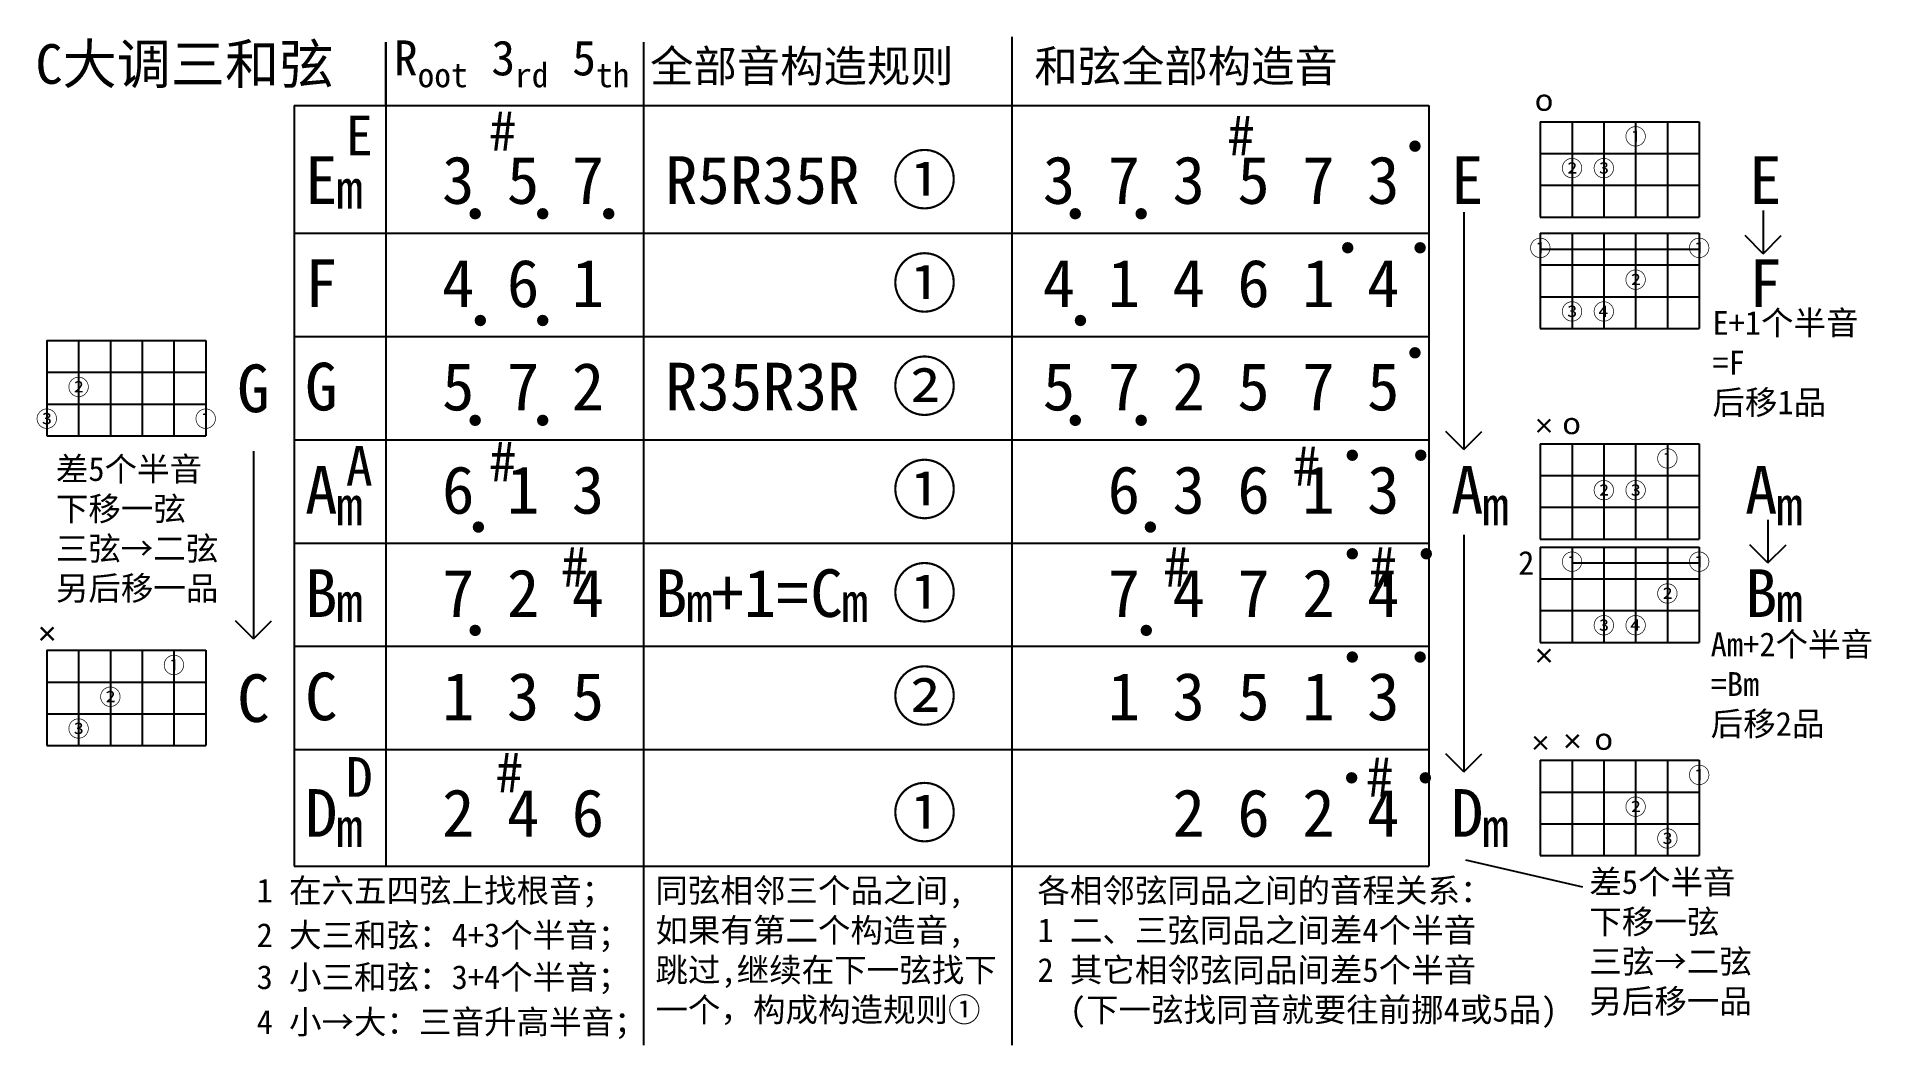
# Model space of a CAD drawing. Header units: millimetres. Extents: x -202409 to 28508, y 437067 to 564024.
import ezdxf

# ---------------------------------------------------------------- set-up
doc = ezdxf.new("R2010")
doc.units = ezdxf.units.MM
doc.header["$LTSCALE"] = 11
doc.layers.add('图层2', color=7, linetype='Continuous')
doc.styles.add('w', font='', dxfattribs={"height": 6000})
doc.styles.get('w').set_extended_font_data('SimSun')

msp = doc.modelspace()

# ---------------------------------------------------------------- linework, layer by layer
at = {"layer": '图层2', "color": 7}
for p, q in [((-79684, 564024), (-79684, 437067)), ((-158443, 563325), (-158443, 459615)), ((-158443, 555365), (-158443, 563325)), ((-126024, 563335), (-126024, 437067)), ((-170003, 555365), (-27194, 555365)), ((-170003, 555365), (-170003, 459615)), ((-79684, 555365), (-79684, 539288)), ((-27194, 555365), (-27194, 459615)), ((-13158, 553326), (6842, 553326)), ((-13158, 553326), (-13158, 541326)), ((-9158, 553326), (-9158, 541326)), ((-5158, 553326), (-5158, 541326)), ((-1158, 553326), (-1158, 541326)), ((-1158, 553326), (-1158, 549326)), ((2842, 553326), (2842, 541326)), ((6842, 553326), (6842, 541326)), ((-13158, 549326), (6842, 549326)), ((-13158, 545326), (6842, 545326)), ((-13158, 541326), (6842, 541326)), ((-170003, 539288), (-27194, 539288)), ((-13158, 539288), (6842, 539288)), ((-13158, 539288), (-13158, 527288)), ((-13158, 539288), (-13158, 535288)), ((-9158, 539288), (-9158, 527288)), ((-5158, 539288), (-5158, 527288)), ((-1158, 539288), (-1158, 527288)), ((2842, 539288), (2842, 527288)), ((6842, 539288), (6842, 527288)), ((-13158, 535288), (6842, 535288)), ((-13158, 531288), (6842, 531288)), ((-13158, 531288), (-13158, 527288)), ((-13158, 527288), (6842, 527288)), ((-201137, 525788), (-181137, 525788)), ((-201137, 525788), (-201137, 513788)), ((-197137, 525788), (-197137, 513788)), ((-193137, 525788), (-193137, 513788)), ((-189137, 525788), (-189137, 513788)), ((-185137, 525788), (-185137, 513788)), ((-181137, 525788), (-181137, 513788)), ((-170003, 526288), (-27194, 526288)), ((-79684, 526288), (-79684, 513288)), ((-201137, 521788), (-181137, 521788)), ((-201137, 517788), (-181137, 517788)), ((-201137, 517788), (-201137, 513788)), ((-181137, 517788), (-181137, 513788)), ((-201137, 513788), (-181137, 513788)), ((-170003, 513288), (-27194, 513288)), ((-79684, 513288), (-79684, 500288)), ((-13158, 512788), (6842, 512788)), ((-13158, 512788), (-13158, 500788)), ((-9158, 512788), (-9158, 500788)), ((-5158, 512788), (-5158, 500788)), ((-1158, 512788), (-1158, 500788)), ((2842, 512788), (2842, 500788)), ((6842, 512788), (6842, 500788)), ((-13158, 508788), (6842, 508788)), ((-5158, 508788), (-5158, 504788)), ((-13158, 504788), (6842, 504788)), ((-170003, 500288), (-27194, 500288)), ((-79684, 500288), (-79684, 487288)), ((-13158, 500788), (6842, 500788)), ((-13158, 499788), (6842, 499788)), ((-13158, 499788), (-13158, 487788)), ((-9158, 499788), (-9158, 487788)), ((-5158, 499788), (-5158, 487788)), ((-1158, 499788), (-1158, 487788)), ((2842, 499788), (2842, 487788)), ((6842, 499788), (6842, 487788)), ((-13158, 495788), (6842, 495788)), ((-13158, 491788), (6842, 491788)), ((-9158, 491788), (-9158, 487788)), ((-170003, 487288), (-27194, 487288)), ((-79684, 487288), (-79684, 474288)), ((-13158, 487788), (6842, 487788)), ((-201137, 486788), (-181137, 486788)), ((-201137, 486788), (-201137, 474788)), ((-197137, 486788), (-197137, 474788)), ((-193137, 486788), (-193137, 474788)), ((-189137, 486788), (-189137, 474788)), ((-185137, 486788), (-185137, 474788)), ((-185137, 486788), (-185137, 482788)), ((-181137, 486788), (-181137, 474788)), ((-201137, 482788), (-181137, 482788)), ((-201137, 478788), (-181137, 478788)), ((-197137, 478788), (-197137, 474788)), ((-201137, 474788), (-181137, 474788)), ((-170003, 474288), (-27194, 474288)), ((-79684, 474288), (-79684, 459615)), ((-13158, 472951), (6842, 472951)), ((-13158, 472951), (-13158, 460951)), ((-9158, 472951), (-9158, 460951)), ((-5158, 472951), (-5158, 460951)), ((-1158, 472951), (-1158, 460951)), ((2842, 472951), (2842, 460951)), ((6842, 472951), (6842, 460951)), ((-13158, 468951), (6842, 468951)), ((-13158, 464951), (6842, 464951)), ((2842, 464951), (2842, 460951)), ((-170003, 459615), (-27194, 459615)), ((-13158, 460951), (6842, 460951))]:
    msp.add_line(p, q, dxfattribs=at)
at = {"layer": '图层2', "color": 1}
for p, q in [((-22795, 541926), (-22795, 512075)), ((-13158, 537288), (6842, 537288)), ((-22795, 512075), (-25063, 514344)), ((-22795, 512075), (-20526, 514344)), ((-175123, 511862), (-175123, 488244)), ((-22795, 501332), (-22795, 471481)), ((-9158, 497788), (6842, 497788)), ((-175123, 488244), (-177391, 490513)), ((-175123, 488244), (-172854, 490513)), ((-22795, 471481), (-25063, 473749)), ((-22795, 471481), (-20526, 473749)), ((-22570, 460422), (-7850, 457020))]:
    msp.add_line(p, q, dxfattribs=at)
at = {"layer": '图层2', "color": 5}
for p, q in [((14909, 542141), (14909, 536711)), ((14909, 536711), (12640, 538980)), ((14909, 536711), (17177, 538980)), ((15504, 503225), (15504, 497795)), ((15504, 497795), (13235, 500063)), ((15504, 497795), (17773, 500063))]:
    msp.add_line(p, q, dxfattribs=at)

# ---------------------------------------------------------------- texts
at = {"layer": '图层2', "color": 7, "style": 'w'}
for s, insert, char_height, width, attachment_point in [('{\\fSimSun|b1|i0|c134|p2;C大调三和弦}', (-202559, 563086), 5000, 47381.46, 1), ('\\A1;R{\\H0.7x;\\S^ oot;} 3{\\H0.7x;\\S^ rd;} 5{\\H0.7x;\\S^ th;}', (-157450, 560605), 4400, 30423.3, 4), ('全部音构造规则', (-125200, 560101), 4000, 45516.4, 4), ('和弦全部构造音', (-76835, 560101), 4000, 47560.34, 4), ('{\\C1;#}', (-145442, 554664), 5000, 6252.82, 1), ('{\\C1;E}', (-163509, 554100), 5000, 6252.82, 1), ('{\\C1;#}', (-52533, 554100), 5000, 6252.82, 1), ('{\\C1;①}', (-1158, 551326), 2000, 4138.22, 5), ('R5R35R ①', (-123323, 548983), 6000, 39612.57, 1), ('{\\C256;·}', (-32331, 552657), 5000, 3055.67, 1), ('E', (-168632, 548983), 6000, 6252.82, 1), ('3 5 7', (-151389, 548983), 6000, 23928.51, 1), ('3 7 3 5 7 3', (-75773, 548983), 6000, 50317.56, 1), ('{\\C1;②}', (-9158, 547326), 2000, 4138.22, 5), ('{\\C1;③}', (-5158, 547326), 2000, 4138.22, 5), ('{\\C256;m}', (-164744, 547381), 5000, 3055.67, 1), ('{\\C256;·}', (-150618, 544153), 5000, 3055.67, 1), ('{\\C256;·}', (-142119, 544153), 5000, 3055.67, 1), ('{\\C256;·}', (-133808, 544153), 5000, 3055.67, 1), ('{\\C256;·}', (-75087, 544153), 5000, 3055.67, 1), ('{\\C256;·}', (-66791, 544153), 5000, 3055.67, 1), ('{\\C256;·}', (-40793, 539870), 5000, 3055.67, 1), ('{\\C256;·}', (-31680, 539870), 5000, 3055.67, 1), ('{\\C1;①}', (-13158, 537288), 2000, 4138.22, 5), ('{\\C1;①}', (6842, 537288), 2000, 4138.22, 5), ('F', (-168632, 535983), 6000, 6252.82, 1), ('4 6 1', (-151389, 535983), 6000, 23928.51, 1), ('       ①', (-123323, 535983), 6000, 39612.57, 1), ('4 1 4 6 1 4', (-75773, 535983), 6000, 50317.56, 1), ('{\\C1;②}', (-1158, 533288), 2000, 4138.22, 5), ('{\\C256;·}', (-149967, 530717), 5000, 3055.67, 1), ('{\\C256;·}', (-142119, 530717), 5000, 3055.67, 1), ('{\\C256;·}', (-74437, 530717), 5000, 3055.67, 1), ('{\\C1;③}', (-9158, 529288), 2000, 4138.22, 5), ('{\\C1;④}', (-5158, 529288), 2000, 4138.22, 5), ('{\\C256;·}', (-32331, 526651), 5000, 3055.67, 1), ('G', (-168632, 522983), 6000, 6252.82, 1), ('5 7 2', (-151389, 522983), 6000, 23928.51, 1), ('R35R3R ②', (-123323, 522983), 6000, 39612.57, 1), ('5 7 2 5 7 5', (-75773, 522983), 6000, 50317.56, 1), ('{\\C1;②}', (-197137, 519788), 2000, 4138.22, 5), ('{\\C1;③}', (-201137, 515788), 2000, 4138.22, 5), ('{\\C1;①}', (-181137, 515788), 2000, 4138.22, 5), ('{\\C256;·}', (-150618, 518147), 5000, 3055.67, 1), ('{\\C256;·}', (-142119, 518147), 5000, 3055.67, 1), ('{\\C256;·}', (-75087, 518147), 5000, 3055.67, 1), ('{\\C256;·}', (-66791, 518147), 5000, 3055.67, 1), ('{\\C1;#}', (-145442, 513055), 5000, 6252.82, 1), ('{\\C1;差5个半音\\P下移一弦\\P三弦→二弦\\P另后移一品}', (-200000, 511105), 3000, 80116.72, 1), ('{\\C1;A}', (-163509, 512491), 5000, 6252.82, 1), ('       ①', (-123323, 509983), 6000, 39612.57, 1), ('{\\C1;#}', (-44289, 512491), 5000, 6252.82, 1), ('{\\C256;·}', (-40219, 513757), 5000, 3055.67, 1), ('{\\C256;·}', (-31600, 513757), 5000, 3055.67, 1), ('{\\C1;①}', (2842, 510788), 2000, 4138.22, 5), ('A', (-168632, 509983), 6000, 6252.82, 1), ('6 1 3', (-151389, 509983), 6000, 23928.51, 1), ('  6 3 6 1 3', (-75773, 509983), 6000, 50317.56, 1), ('{\\C1;②}', (-5158, 506788), 2000, 4138.22, 5), ('{\\C1;③}', (-1158, 506788), 2000, 4138.22, 5), ('{\\C256;m}', (-164744, 507506), 5000, 3055.67, 1), ('{\\C256;·}', (-150211, 504711), 5000, 3055.67, 1), ('{\\C256;·}', (-65633, 504711), 5000, 3055.67, 1), ('{\\C0;#}', (-136379, 499813), 5000, 6252.82, 1), ('{\\C0;#}', (-60586, 499813), 5000, 6252.82, 1), ('{\\C256;·}', (-40219, 501354), 5000, 3055.67, 1), ('{\\C0;#}', (-34647, 499813), 5000, 6252.82, 1), ('{\\C256;·}', (-30909, 501354), 5000, 3055.67, 1), ('{\\C1;①}', (-9158, 497788), 2000, 4138.22, 5), ('{\\C1;①}', (6842, 497788), 2000, 4138.22, 5), ('B', (-168632, 496983), 6000, 6252.82, 1), ('7 2 4', (-151389, 496983), 6000, 23928.51, 1), ('       ①', (-123323, 496983), 6000, 39612.57, 1), ('  7 4 7 2 4', (-75773, 496983), 6000, 50317.56, 1), ('{\\C1;②}', (2842, 493788), 2000, 4138.22, 5), ('{\\C256;m}', (-164744, 495370), 5000, 3055.67, 1), ('{\\C5;m}', (-120695, 495370), 5000, 3055.67, 1), ('{\\C256;·}', (-150618, 491708), 5000, 3055.67, 1), ('{\\C256;·}', (-66147, 491708), 5000, 3055.67, 1), ('{\\C1;③}', (-5158, 489788), 2000, 4138.22, 5), ('{\\C1;④}', (-1158, 489788), 2000, 4138.22, 5), ('{\\C1;①}', (-185137, 484788), 2000, 4138.22, 5), ('{\\C256;·}', (-40219, 488354), 5000, 3055.67, 1), ('{\\C256;·}', (-31680, 488354), 5000, 3055.67, 1), ('C', (-168632, 483983), 6000, 6252.82, 1), ('1 3 5', (-151389, 483983), 6000, 23928.51, 1), ('       ②', (-123323, 483983), 6000, 39612.57, 1), ('  1 3 5 1 3', (-75773, 483983), 6000, 50317.56, 1), ('{\\C1;②}', (-193137, 480788), 2000, 4138.22, 5), ('{\\C1;③}', (-197137, 476788), 2000, 4138.22, 5), ('{\\C1;#}', (-144618, 473910), 5000, 6252.82, 1), ('{\\C1;D}', (-163509, 473346), 5000, 6252.82, 1), ('{\\C256;·}', (-40301, 473150), 5000, 3055.67, 1), ('{\\C1;#}', (-35061, 473346), 5000, 6252.82, 1), ('{\\C256;·}', (-31024, 473150), 5000, 3055.67, 1), ('{\\C1;①}', (6842, 470951), 2000, 4138.22, 5), ('D', (-168632, 469310), 6000, 6252.82, 1), ('2 4 6', (-151389, 469310), 6000, 23928.51, 1), ('       ①', (-123323, 469310), 6000, 39612.57, 1), ('    2 6 2 4', (-75773, 469310), 6000, 50317.56, 1), ('{\\C1;②}', (-1158, 466951), 2000, 4138.22, 5), ('{\\C256;m}', (-164744, 467010), 5000, 3055.67, 1), ('{\\C1;③}', (2842, 462951), 2000, 4138.22, 5), ('{\\C256;1 在六五四弦上找根音；}', (-174729, 458052), 3000, 45285.56, 1), ('{\\C256;同弦相邻三个品之间,\\P如果有第二个构造音,\\P跳过,继续在下一弦找下一个，构成构造规则①}', (-124531, 458052), 3000, 45285.56, 1), ('{\\C256;各相邻弦同品之间的音程关系：\\P1 二、三弦同品之间差4个半音\\P2 其它相邻弦同品间差5个半音\\P  (下一弦找同音就要往前挪4或5品)}', (-76450, 458052), 3000, 80116.72, 1), ('{\\C256;2 大三和弦：4+3个半音；}', (-174729, 452438), 3000, 46762.13, 1), ('{\\C256;3 小三和弦：3+4个半音；}', (-174729, 447147), 3000, 46762.13, 1)]:
    msp.add_mtext(s, dxfattribs=dict(at, insert=insert, char_height=char_height, width=width, attachment_point=attachment_point))
at = {"layer": '图层2', "color": 1, "style": 'w'}
for s, insert, char_height, width, attachment_point in [('{\\fCalibri|b0|i0|c0|p34;\\H0.9167x;\\C256;o}', (-12681, 556046), 3000, 4138.22, 5), ('E', (-24392, 548983), 6000, 6252.82, 1), ('G', (-177183, 522764), 6000, 6252.82, 1), ('{\\fCalibri|b0|i0|c0|p34;\\H0.9167x;\\C256;×}', (-12681, 515088), 3000, 4138.22, 5), ('{\\fCalibri|b0|i0|c0|p34;\\H0.9167x;\\C256;o}', (-9216, 515342), 3000, 4138.22, 5), ('A', (-24392, 509983), 6000, 6252.82, 1), ('m', (-20504, 507506), 5000, 3055.67, 1), ('{\\C256;2}', (-14924, 497788), 3000, 4138.22, 5), ('{\\fCalibri|b0|i0|c0|p34;\\H0.9167x;\\C256;×}', (-201085, 488900), 3000, 4138.22, 5), ('{\\fCalibri|b0|i0|c0|p34;\\H0.9167x;\\C256;×}', (-12681, 486144), 3000, 4138.22, 5), ('C', (-177183, 483764), 6000, 6252.82, 1), ('{\\fCalibri|b0|i0|c0|p34;\\H0.9167x;\\C256;×}', (-13128, 475160), 3000, 4138.22, 5), ('{\\fCalibri|b0|i0|c0|p34;\\H0.9167x;\\C256;×}', (-9108, 475383), 3000, 4138.22, 5), ('{\\fCalibri|b0|i0|c0|p34;\\H0.9167x;\\C256;o}', (-5170, 475606), 3000, 4138.22, 5), ('D', (-24392, 469310), 6000, 6252.82, 1), ('m', (-20504, 467010), 5000, 3055.67, 1), ('差5个半音\\P下移一弦\\P三弦→二弦\\P另后移一品', (-6988, 459126), 3000, 25634.43, 1), ('4 小→大：三音升高半音；', (-174729, 441509), 3000, 48505.41, 1)]:
    msp.add_mtext(s, dxfattribs=dict(at, insert=insert, char_height=char_height, width=width, attachment_point=attachment_point))
at = {"layer": '图层2', "color": 5, "attachment_point": 1, "style": 'w'}
for s, insert, char_height, width in [('E', (13139, 548983), 6000, 6252.82), ('F', (13139, 535983), 6000, 6252.82), (' E+1个半音\\P =F\\P 后移1品', (6467, 529500), 3000, 25668.27), ('A', (12611, 509983), 6000, 6252.82), ('m', (16500, 507506), 5000, 3055.67), ('B', (-124583, 496983), 6000, 6252.82), ('+1=', (-117486, 496983), 6000, 6252.82), ('C', (-105035, 496983), 6000, 6252.82), ('B', (12611, 496983), 6000, 6252.82), ('m', (-101147, 495370), 5000, 3055.67), ('m', (16500, 495370), 5000, 3055.67), (' Am+2个半音\\P =Bm\\P 后移2品', (6249, 489040), 3000, 25668.27)]:
    msp.add_mtext(s, dxfattribs=dict(at, insert=insert, char_height=char_height, width=width))

doc.saveas('drawing.dxf')
